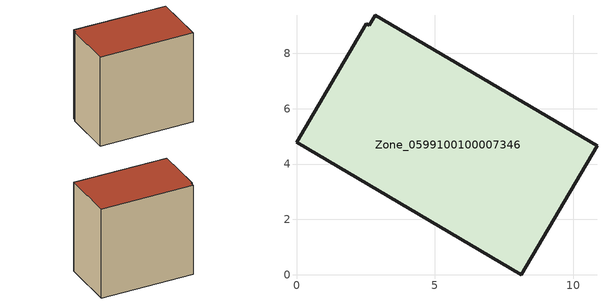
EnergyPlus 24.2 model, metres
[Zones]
Zone_0599100100007346
 floor ground (C_G): 2.63,9.01 2.85,9.37 10.85,4.65 8.11,0 0,4.78 2.52,9.06 z1.47
 wall outside (C_F): 8.11,0 10.85,4.65 2.85,9.37 2.63,9.01 2.52,9.06 0,4.78 8.11,0 z1.47:10.74
 roof outside (C_R): 2.85,9.37 2.63,9.01 2.52,9.06 0,4.78 8.11,0 10.85,4.65 z10.74
[BUILDING]
Pand.0599100100007346: North Axis=0; Terrain=City; Loads Convergence Tolerance Value=0.04; Temperature Convergence Tolerance Value=0.4; Solar Distribution=FullExterior; Maximum Number of Warmup Days=25; Minimum Number of Warmup Days=1
[Site:Location]
Rotterdam.The.Hague.AP_ZH_NLD Design_Conditions: Latitude=51.96; Longitude=4.45; Time Zone=1; Elevation=-4.5
[SITE:GROUNDTEMPERATURE:BUILDINGSURFACE]
18, 18, 18, 18, 18, 18, 18, 18, 18, 18, 18, 18
[MATERIAL] Thermal Absorptance=0.9; Solar Absorptance=0.7; Visible Absorptance=0.7
Name | Roughness | Thickness | Conductivity | Density | Specific Heat
G.TI.2006-2014 | MediumSmooth | 0.15 | 0.06 | 540 | 1210
F.TI.2006-2014 | Rough | 0.3 | 0.12 | 1920 | 840
R.TI.2006-2014 | MediumRough | 0.2 | 0.08 | 1500 | 1000
[CONSTRUCTION]
C_G: G.TI.2006-2014
C_F: F.TI.2006-2014
C_R: R.TI.2006-2014
[ZONE]
Zone_0599100100007346: Type=1; Multiplier=1; Ceiling Height=Autocalculate; Volume=Autocalculate; Floor Area=autocalculate; Part of Total Floor Area=Yes
[ZONEINFILTRATION:DESIGNFLOWRATE]
Infil_Zone_0599100100007346: Zone or ZoneList or Space or SpaceList=Zone_0599100100007346; Schedule=AlwaysOn; Design Flow Rate Calculation Method=Flow/Area; Flow Rate per Floor Area=0.0015; Constant Term Coefficient=1; Temperature Term Coefficient=0; Velocity Term Coefficient=0; Velocity Squared Term Coefficient=0
[HVACTEMPLATE:ZONE:IDEALLOADSAIRSYSTEM]
Zone_0599100100007346: Maximum Heating Supply Air Temperature=50; Minimum Cooling Supply Air Temperature=13; Maximum Heating Supply Air Humidity Ratio=0.0156; Minimum Cooling Supply Air Humidity Ratio=0.0077; Heating Limit=NoLimit; Cooling Limit=NoLimit; Dehumidification Control Type=ConstantSensibleHeatRatio; Cooling Sensible Heat Ratio=0.7; Dehumidification Setpoint=60; Humidification Control Type=None; Humidification Setpoint=30; Outdoor Air Method=None; Outdoor Air Flow Rate per Person=0.00944; Outdoor Air Flow Rate per Zone Floor Area=0; Outdoor Air Flow Rate per Zone=0; Demand Controlled Ventilation Type=None; Outdoor Air Economizer Type=NoEconomizer; Heat Recovery Type=None; Sensible Heat Recovery Effectiveness=0.7; Latent Heat Recovery Effectiveness=0.65
[ZONECONTROL:THERMOSTAT]
ThermostatControl_Zone_0599100100007346: Zone or ZoneList=Zone_0599100100007346; Control Type Schedule=DualSetpointControlType; Control 1=Thermostat_Zone_0599100100007346; Temperature Difference Between Cutout And Setpoint=0
[THERMOSTATSETPOINT:DUALSETPOINT]
Thermostat_Zone_0599100100007346: Heating Setpoint Temperature Schedule=HeatingSetpoint_Zone_0599100100007346; Cooling Setpoint Temperature Schedule=CoolingSetpoint_Zone_0599100100007346
[SCHEDULE:COMPACT]
HeatingSetpoint_Zone_0599100100007346: Through: 12/31, For: AllDays, Until: 24:00, 21
CoolingSetpoint_Zone_0599100100007346: Through: 12/31, For: AllDays, Until: 24:00, 24
DualSetpointControlType: Through: 12/31, For: AllDays, Until: 24:00, 4
AlwaysOn: Through: 12/31, For: AllDays, Until: 24:00, 1
